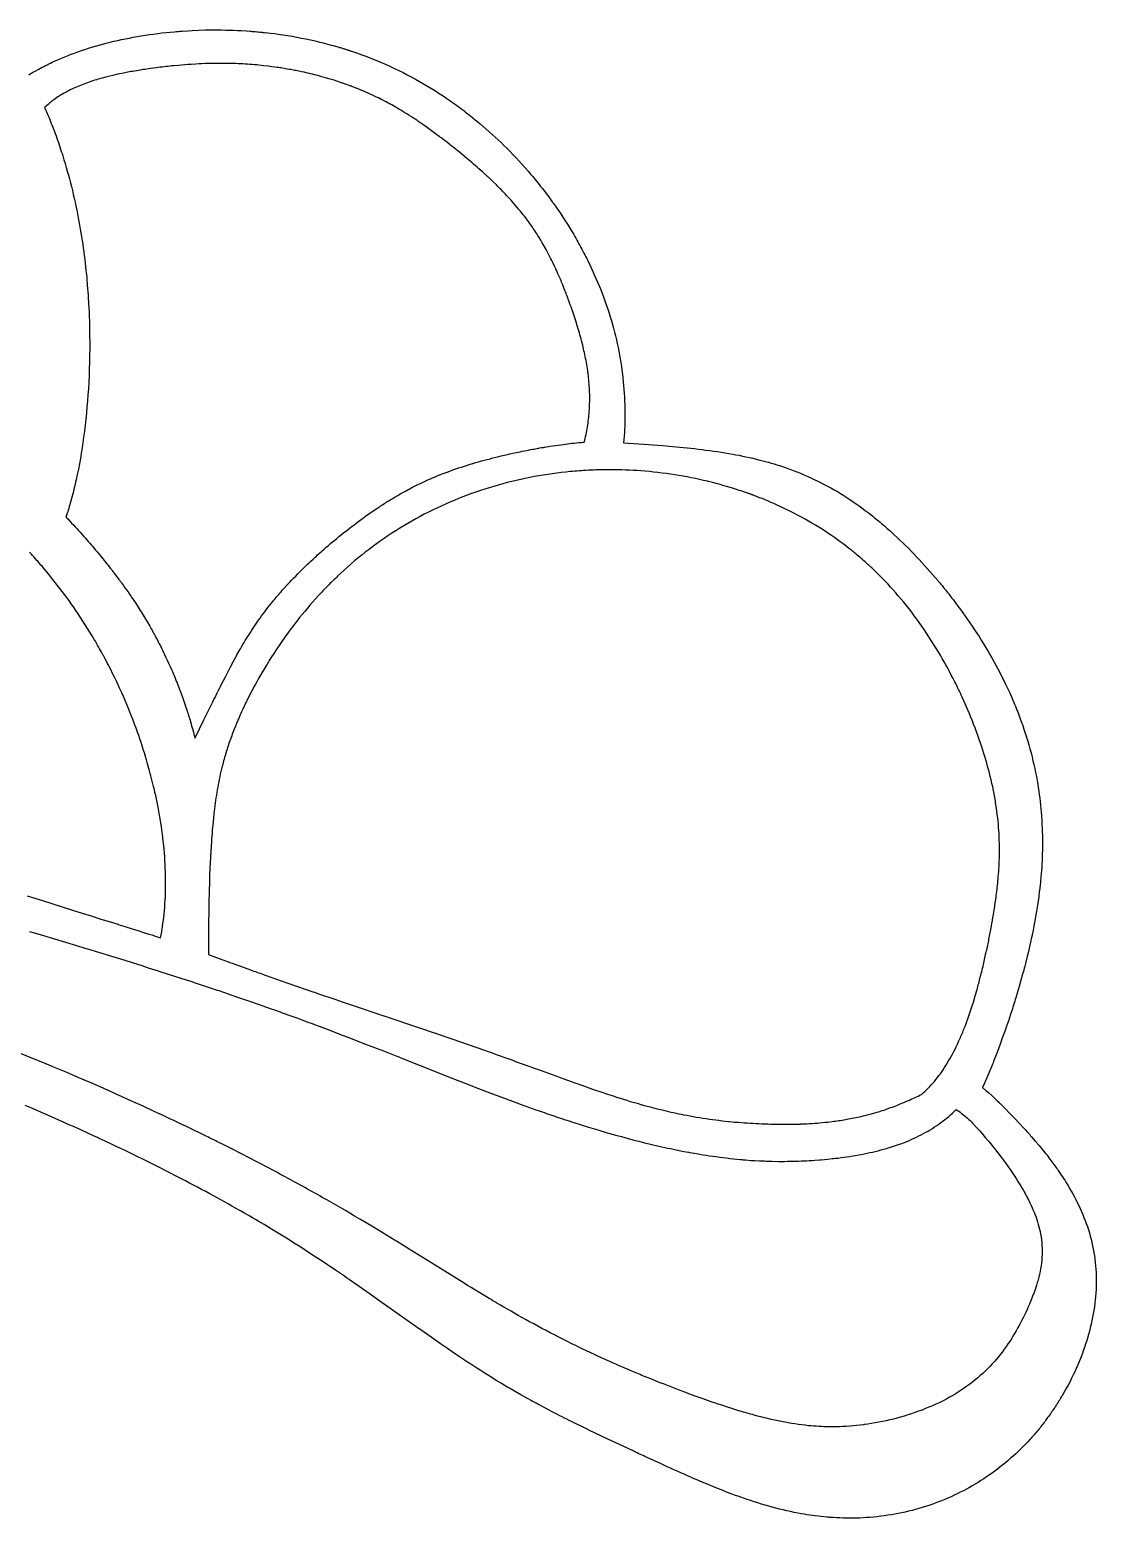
# Model space of a CAD drawing. Header units: millimetres. Extents: x -186 to 127, y -72 to 114.
# Drawn here: x 22.6 to 127.5, y -52.9 to 93.5 of the extents above; entities that cross this region are included whole.
import ezdxf

# ---------------------------------------------------------------- set-up
doc = ezdxf.new("R2010")
doc.units = ezdxf.units.MM
doc.layers.get('0').update_dxf_attribs({"color": 70})

msp = doc.modelspace()

# ---------------------------------------------------------------- linework, layer by layer
for points in [[(22.51, 89.04, -0.004797), (23.07, 89.37), (23.5, 89.6, -0.013592), (24.8, 90.26, -0.024046), (27.34, 91.29, -0.022277), (30.13, 92.14, -0.02059), (33.17, 92.79, -0.018986), (36.42, 93.23), (36.85, 93.27, -0.003761), (37.6, 93.33), (38.17, 93.37), (38.59, 93.39), (39.22, 93.42), (39.86, 93.44), (40.3, 93.44, -0.016891), (43.42, 93.38), (43.87, 93.35), (44.27, 93.32, -0.009207), (44.62, 93.29, -0.006303), (45.23, 93.24, -0.003275), (45.68, 93.19), (46.02, 93.16), (46.28, 93.13), (46.66, 93.08), (47.04, 93.03, -0.021868), (50.66, 92.36, -0.012134), (52.45, 91.9, -0.007594), (52.9, 91.78, -0.008128), (53.23, 91.68, -0.007842), (53.48, 91.6, -0.007244), (53.66, 91.54, -0.009511), (53.94, 91.45, -0.010121), (54.22, 91.36, -0.009386), (54.44, 91.29, -0.022778), (57.65, 90.03, -0.024415), (60.92, 88.38, -0.023531), (64, 86.44, -0.010729), (65.46, 85.37), (65.81, 85.09, -0.01514), (65.95, 84.99), (66.41, 84.61), (66.86, 84.24), (67.2, 83.95, -0.018128), (69.5, 81.82, -0.021016), (71.88, 79.23, -0.010914), (72.97, 77.89, -0.011048), (74.01, 76.5, -0.018191), (74.07, 76.42, -0.017949), (74.13, 76.33, -0.018913), (75.88, 73.68, -0.009044), (76.7, 72.24, -0.008934), (77.46, 70.77, -0.021275), (78.77, 67.83, -0.021452), (79.79, 64.85, -0.023361), (80.52, 61.85, -0.023404), (80.96, 58.85, -0.023899), (81.12, 55.84), (81.12, 55.47, -0.020877), (80.99, 52.83), (82.97, 52.7), (84.37, 52.6), (84.84, 52.57), (85.46, 52.52, -0.00776), (88.31, 52.23, -0.013701), (91.35, 51.8, -0.016664), (94.02, 51.25), (94.4, 51.15, -0.01863), (96.6, 50.51, -0.007824), (97.32, 50.26, -0.027236), (100.07, 49.09, -0.027075), (102.63, 47.66, -0.023548), (105.04, 45.98, -0.011331), (106.2, 45.04, -0.008568), (107.32, 44.06, -0.016915), (109.52, 41.93, -0.015497), (111.62, 39.61, -0.020308), (111.71, 39.51, -0.020177), (111.79, 39.41, -0.016376), (111.85, 39.34, -0.00851), (112.07, 39.07, -0.004988), (112.52, 38.53, -0.006639), (113.38, 37.43), (113.62, 37.12, -0.016552), (115.49, 34.47, -0.017723), (117.2, 31.69, -0.018503), (118.69, 28.8, -0.00531), (118.95, 28.25), (119.19, 27.69), (119.35, 27.32, -0.010875), (119.95, 25.81, -0.02269), (120.94, 22.75, -0.023354), (121.64, 19.63, -0.02052), (122.01, 16.88), (122.05, 16.49, -0.003906), (122.11, 15.6), (122.12, 15.31), (122.14, 14.92, -0.010481), (122.17, 13.34), (122.16, 13.02), (122.16, 12.7, -0.006095), (122.14, 12.06, -0.008962), (122.07, 10.78), (122.04, 10.42), (122.02, 10.22), (121.97, 9.66), (121.91, 9.09, -0.005599), (121.86, 8.72), (121.8, 8.21), (121.71, 7.55), (121.65, 7.17, -0.014687), (121.1, 4.2), (120.93, 3.44), (120.76, 2.69), (120.64, 2.19), (120.6, 2.06), (120.42, 1.35, -0.003453), (120.25, 0.7), (120.22, 0.6), (120.02, -0.13), (119.88, -0.63), (119.68, -1.28), (119.66, -1.36, -0.00397), (119.21, -2.8), (119.06, -3.28, -0.003683), (118.85, -3.92), (118.68, -4.42), (118.5, -4.93), (118.38, -5.26), (118.22, -5.71), (118.01, -6.3), (117.75, -7), (117.71, -7.1), (117.4, -7.89), (117.36, -8, -0.010814), (117.26, -8.24), (117.15, -8.51), (116.93, -9.05), (116.71, -9.59), (116.55, -9.95), (116.51, -10.04), (116.29, -10.55), (116.61, -10.83), (116.85, -11.05), (117.21, -11.37), (117.56, -11.7), (117.73, -11.86, -0.011548), (117.88, -12.01, -0.008305), (118.14, -12.26), (118.53, -12.65), (118.91, -13.03), (119.1, -13.22), (119.41, -13.55), (119.88, -14.04), (120.35, -14.55, -0.006723), (121.1, -15.39), (121.46, -15.81, -0.008289), (121.65, -16.03, -0.009917), (121.74, -16.14), (121.83, -16.24), (122.2, -16.7), (122.48, -17.05, -0.008669), (123.3, -18.12), (123.48, -18.37, -0.008444), (123.79, -18.82, -0.016206), (124.68, -20.19, -0.028834), (125.87, -22.43, -0.035572), (126.78, -24.84, -0.040026), (127.32, -27.41, -0.040226), (127.45, -30.08, -0.036691), (127.16, -32.8, -0.032778), (126.49, -35.52, -0.016475), (126.03, -36.86), (125.9, -37.19), (125.8, -37.44, -0.004588), (125.65, -37.81, -0.007716), (125.57, -37.99, -0.009724), (125.49, -38.17, -0.025865), (124.2, -40.68, -0.004253), (124.02, -40.98, -0.011812), (123.37, -42.02, -0.011445), (122.68, -43.01), (122.48, -43.29, -0.013091), (121.74, -44.23, -0.012832), (120.95, -45.13, -0.028093), (119.04, -47.01, -0.028766), (116.95, -48.65, -0.029185), (114.69, -50.04, -0.028722), (112.26, -51.18, -0.028758), (109.68, -52.04, -0.02806), (106.97, -52.61, -0.028179), (104.18, -52.88, -0.007152), (103.82, -52.89, -0.025221), (101.33, -52.82, -0.006831), (100.97, -52.79), (100.66, -52.76, -0.019898), (98.47, -52.46, -0.022115), (95.61, -51.81, -0.017532), (92.78, -50.93, -0.007163), (91.38, -50.43, -0.006781), (91.03, -50.29, -0.008838), (90.77, -50.19), (90, -49.88), (89.31, -49.6, -0.00502), (87.27, -48.73, -0.004557), (84.61, -47.53), (83.3, -46.93, -0.00148), (82.65, -46.63, -0.001833), (82, -46.32), (81.36, -46.02), (79.45, -45.12), (78.2, -44.53), (77.57, -44.23, -0.012404), (77.49, -44.19), (76.95, -43.92), (76.33, -43.62, -0.002891), (74.48, -42.7), (74.17, -42.54), (73.9, -42.4), (73.44, -42.15), (72.74, -41.78, -0.001859), (72.04, -41.41), (71.89, -41.32), (71.31, -41.01), (70.89, -40.76), (70.25, -40.4, -0.005703), (69.61, -40.03), (69, -39.66), (68.54, -39.39), (67.86, -38.97), (67.19, -38.54, -0.006635), (64.75, -36.95), (64.13, -36.53), (63.67, -36.22), (62.98, -35.74), (62.29, -35.26), (61.05, -34.39, -0.001744), (59.8, -33.51), (57.27, -31.71), (55.98, -30.79), (54.68, -29.89, 0.003272), (54.01, -29.43, 0.00718), (53.76, -29.26), (53.55, -29.11), (53.35, -28.97), (52.68, -28.52), (52.35, -28.29), (52.18, -28.18), (52.01, -28.07), (51.84, -27.95), (51.19, -27.52), (50.22, -26.89), (49.25, -26.26), (48.53, -25.81), (48, -25.47), (47.19, -24.97), (46.38, -24.48), (45.64, -24.03, 0.005309), (43.39, -22.72), (43.2, -22.61, 0.005465), (40.3, -21, 0.00479), (37.13, -19.32), (36.32, -18.9), (35.12, -18.29), (33.91, -17.69), (33.11, -17.3), (31.92, -16.72), (31.62, -16.58), (31.17, -16.37), (30.72, -16.15), (29.95, -15.79, 0.00451), (29.37, -15.52, 0.005882), (29.16, -15.42), (28.4, -15.07), (27.64, -14.72, 0.00314), (24.76, -13.44), (23.46, -12.87), (22.81, -12.59), (22.16, -12.32, 0.00263)], [(22.35, 8.3), (23.85, 7.83), (26.8, 6.9), (28.2, 6.46), (28.55, 6.35), (29.6, 6.02), (30.87, 5.63, -0.001561), (32.14, 5.23), (33.23, 4.89), (33.78, 4.71), (34.33, 4.54), (34.62, 4.45), (35.05, 4.31), (35.27, 4.24), (35.48, 4.17), (35.54, 4.46), (35.58, 4.75, 0.00498), (35.67, 5.33, 0.010933), (35.81, 6.51), (35.85, 6.84, 0.022677), (35.97, 9.62, 0.02022), (35.85, 12.51, 0.01801), (35.49, 15.49, 0.007334), (35.23, 17.01), (35.13, 17.51), (34.99, 18.17, 0.004539), (34.9, 18.55, 0.010408), (34.39, 20.6), (34.2, 21.28), (34.09, 21.67, 0.013832), (33.2, 24.4), (33.06, 24.79, 0.015673), (31.82, 27.89, 0.015022), (30.38, 30.93, 0.009517), (30.27, 31.14, 0.009364), (30.16, 31.35, 0.007553), (30.08, 31.49, 0.008688), (29.98, 31.68, 0.010032), (29.85, 31.93, 0.007575), (29.77, 32.07, 0.008149), (29.68, 32.23, 0.008804), (29.58, 32.41, 0.008218), (28.74, 33.87, 0.016742), (26.9, 36.72, 0.015599), (25.12, 39.12), (24.86, 39.45, 0.005107), (24.45, 39.95), (24.03, 40.45, 0.007832), (23.18, 41.44, 0.006396), (22.59, 42.08, 0.014023)], [(22.58, 4.79), (23.4, 4.55), (23.95, 4.39), (26.14, 3.73), (27.22, 3.41, -0.002187), (28.3, 3.08), (30.46, 2.42, -0.002527), (34.68, 1.1), (35.05, 0.99), (35.41, 0.87), (36.13, 0.64), (37.57, 0.18), (38.53, -0.14), (38.79, -0.22), (40.46, -0.78), (41.02, -0.96, -0.002522), (41.76, -1.21), (42.75, -1.55), (44.01, -1.99), (45.27, -2.43), (45.44, -2.49), (46.34, -2.8), (46.58, -2.89), (47.22, -3.12), (47.43, -3.19), (48.29, -3.5), (48.86, -3.71), (49.18, -3.83), (50.05, -4.15), (50.28, -4.23), (50.87, -4.45), (51.06, -4.53), (51.85, -4.82), (53.42, -5.42), (53.87, -5.59), (55.62, -6.27), (57.38, -6.95), (58.69, -7.47), (58.88, -7.54), (59.1, -7.63), (60.82, -8.31), (64.21, -9.65, 0.002121), (67.58, -10.96), (68.83, -11.43), (70.08, -11.9), (70.92, -12.21), (71.64, -12.47), (72.37, -12.73), (72.58, -12.8, 0.003041), (74.24, -13.38, 0.002912), (76.09, -13.99), (76.71, -14.19), (77.53, -14.44), (78.46, -14.72), (79.39, -15), (79.52, -15.03), (79.65, -15.07, 0.00408), (80.36, -15.27), (80.77, -15.38, 0.007833), (83.51, -16.09), (83.91, -16.18, 0.006688), (86.16, -16.68), (86.92, -16.83), (87.38, -16.91, 0.01524), (87.54, -16.94), (88.16, -17.05, 0.007134), (89.41, -17.25), (89.77, -17.3, 0.012338), (92.46, -17.62, 0.008441), (92.86, -17.66), (92.99, -17.67), (93.53, -17.71), (93.88, -17.73), (94.36, -17.75, 0.007119), (94.99, -17.78), (95.3, -17.79), (95.6, -17.8), (96.21, -17.81, 0.007057), (97.42, -17.8, 0.010416), (99.48, -17.72), (99.78, -17.7), (100.26, -17.66), (100.43, -17.65), (101.08, -17.59), (101.51, -17.54, 0.00562), (102.09, -17.48, 0.016023), (104.36, -17.12, 0.021003), (106.55, -16.62, 0.010594), (107.14, -16.45, 0.009669), (107.34, -16.39, 0.007327), (108.13, -16.12), (108.35, -16.04), (108.6, -15.94, 0.030092), (110.49, -15.07, 0.03478), (112.18, -14, 0.037199), (113.67, -12.72, -0.041381), (114.68, -13.45, -0.017518), (115.18, -13.93), (115.3, -14.06), (115.39, -14.15), (115.66, -14.44), (115.97, -14.79), (116.2, -15.05), (116.55, -15.46), (116.89, -15.86), (117.08, -16.1, -0.010099), (118.39, -17.78, -0.021442), (119.94, -20.07, -0.016441), (120.63, -21.28, -0.011101), (120.94, -21.89), (121.09, -22.21), (121.23, -22.53), (121.35, -22.82), (121.45, -23.08, -0.044341), (121.98, -24.95, -0.062362), (122.12, -27.26, -0.050321), (121.74, -29.45, -0.008936), (121.58, -30, -0.014444), (121.31, -30.8), (121.27, -30.9, -0.01185), (121, -31.59, -0.024192), (120.01, -33.7, -0.028729), (118.78, -35.76, -0.036672), (117.23, -37.73, -0.042061), (115.3, -39.51, -0.039303), (112.98, -41.04, -0.034309), (110.33, -42.26, -0.029671), (107.51, -43.15, -0.028644), (104.65, -43.7, -0.025474), (104.57, -43.71, -0.027981), (101.87, -43.91, -0.009761), (101.19, -43.91, -0.020649), (99.17, -43.8, -0.024981), (96.52, -43.4, -0.01791), (93.83, -42.76, -0.007815), (92.42, -42.36), (91.72, -42.14), (91.02, -41.91, -0.004115), (90.27, -41.67), (90.13, -41.62), (89.61, -41.44), (88.82, -41.17), (88.04, -40.89), (87.25, -40.6), (87.1, -40.54), (86.55, -40.33), (85.72, -40.02), (84.9, -39.7, -0.003604), (84.49, -39.54), (84.13, -39.39), (83.5, -39.14), (83.39, -39.09), (82.95, -38.92, -0.004722), (82.29, -38.64), (81.64, -38.37), (81.43, -38.28), (80.65, -37.94, -0.005049), (80.07, -37.69, -0.004131), (79.19, -37.3), (78.76, -37.1), (78.54, -37), (78.32, -36.9), (78.12, -36.8), (77.34, -36.44), (77.05, -36.3, -0.004969), (75.02, -35.3, -0.009025), (71.75, -33.58), (71.35, -33.35, -0.006686), (68.53, -31.74), (68.33, -31.62), (68.14, -31.51), (67.96, -31.4), (67.79, -31.3), (67.17, -30.93), (66.7, -30.65), (66, -30.22), (65.66, -30.01), (65.31, -29.79), (63.67, -28.78), (62.04, -27.76), (60.35, -26.71), (59.92, -26.45), (58.65, -25.66), (58.54, -25.6), (57.69, -25.07), (56.4, -24.29), (55.11, -23.52), (54.99, -23.45, 0.004445), (51.37, -21.35, 0.005016), (47.46, -19.19, 0.00503), (43.42, -17.07), (42.4, -16.55), (41.63, -16.16, 0.002277), (40.47, -15.59, 0.003549), (39.89, -15.3), (39.31, -15.02), (38.8, -14.77), (38.35, -14.55, 0.003861), (35.21, -13.06), (34.71, -12.83), (33.83, -12.42), (33.17, -12.12), (32.92, -12.01, 0.001717), (31.18, -11.23), (30.21, -10.79, 0.022477), (30.12, -10.75), (28.71, -10.13), (28, -9.83, 0.023519), (27.91, -9.79, 0.003948), (27.29, -9.52), (27.06, -9.42), (26.18, -9.05), (24.87, -8.5), (24.21, -8.22, 0.023163), (24.13, -8.19), (23.56, -7.95), (22.66, -7.59), (21.32, -7.04)]]:
    msp.add_lwpolyline(points, format="xyb")
for points in [[(26.17, 45.55, -0.008941), (26.27, 45.45), (26.34, 45.37), (26.56, 45.14, -0.006618), (27.89, 43.68), (28.06, 43.49, -0.007756), (29.23, 42.12), (29.57, 41.72, -0.005976), (30.55, 40.49, -0.001693), (30.72, 40.28, -0.011108), (30.86, 40.1, -0.009423), (30.92, 40.02), (31.37, 39.42, -0.015659), (31.43, 39.35, -0.004021), (31.62, 39.08), (31.82, 38.81, -0.007189), (32.42, 37.97), (32.56, 37.76, -0.024005), (32.62, 37.68), (32.99, 37.11), (33.27, 36.69, -0.010013), (34.06, 35.41, -0.006716), (34.19, 35.2), (34.4, 34.83, -0.007186), (35.02, 33.71, -0.01215), (35.87, 32.02, -0.009807), (36.63, 30.35), (36.72, 30.15, -0.008317), (37.3, 28.69), (37.45, 28.28, -0.022834), (37.48, 28.21), (37.69, 27.63), (37.89, 27.05), (38.03, 26.64, -0.008432), (38.41, 25.42, -0.010493), (38.85, 23.8, -0.001537), (39.3, 24.71), (39.74, 25.62), (40.61, 27.39, -0.002121), (41.47, 29.1), (41.65, 29.47), (41.84, 29.83), (42.21, 30.56), (42.32, 30.76), (42.61, 31.3), (42.9, 31.84, -0.012823), (42.98, 31.99), (43.21, 32.39, -0.01197), (44.17, 34, -0.009089), (44.7, 34.81, -0.010214), (45.25, 35.61, -0.015419), (46.5, 37.24, -0.012055), (47.44, 38.34), (47.57, 38.5), (47.95, 38.9, -0.013063), (49.58, 40.57, -0.006953), (50.07, 41.05), (50.24, 41.2), (50.46, 41.41, -0.003773), (51.36, 42.22, -0.010927), (53.01, 43.62), (53.26, 43.82, -0.011065), (55.2, 45.31, -0.006639), (55.63, 45.62), (56.05, 45.92), (56.18, 46.01, -0.007976), (57.17, 46.68, -0.008947), (58.16, 47.3, -0.009443), (59.16, 47.89, -0.005551), (59.92, 48.3), (60.18, 48.44, -0.008977), (61.21, 48.95, -0.015021), (62.81, 49.65), (63.36, 49.86, -0.015418), (65.63, 50.65, -0.013292), (67.86, 51.28, -0.01447), (68.01, 51.32), (68.72, 51.5), (68.96, 51.56), (69.28, 51.63), (69.7, 51.73), (69.82, 51.75), (70.42, 51.89, -0.006892), (72.05, 52.21, -0.003464), (72.6, 52.31, -0.015809), (72.74, 52.34), (72.91, 52.37), (73.08, 52.39), (73.13, 52.4, -0.006641), (73.26, 52.42), (73.78, 52.51, -0.006754), (74.83, 52.66, -0.011313), (76.58, 52.87, -0.003348), (76.85, 52.89), (77.12, 52.91, 0.023606), (77.44, 54.41, 0.02355), (77.61, 55.92, 0.020535), (77.66, 57.45, 0.020346), (77.57, 58.99), (77.54, 59.33), (77.5, 59.67, 0.022997), (77.49, 59.76, 0.006658), (77.37, 60.54, 0.015028), (77.05, 62.1), (76.97, 62.44), (76.88, 62.79, 0.022705), (76.86, 62.88, 0.004103), (76.64, 63.67), (76.47, 64.26), (76.29, 64.85), (76.16, 65.24, 0.009892), (75.61, 66.81, 0.006095), (75.16, 67.98), (75.01, 68.37, 0.008178), (74.54, 69.47, 0.013365), (74.51, 69.54, 0.005215), (74.34, 69.92, 0.017282), (74.29, 70.03, 0.017509), (74.24, 70.14, 0.014449), (74.2, 70.21), (74.07, 70.5, 0.004396), (73.78, 71.07), (73.59, 71.45), (73.37, 71.85), (73.15, 72.25), (73, 72.51, 0.004124), (72.79, 72.86, 0.023371), (72.74, 72.95, 0.014996), (72.02, 74.05), (71.77, 74.41, 0.018542), (70.67, 75.83), (70.38, 76.18), (70.08, 76.53, 0.009093), (69.46, 77.21, 0.009537), (68.48, 78.2), (68.15, 78.53), (67.77, 78.89, 0.009594), (67.64, 79.01), (67.12, 79.48), (66.77, 79.79, 0.008409), (65.36, 81), (64.86, 81.41, 0.002232), (64.36, 81.82), (64.02, 82.08), (63.93, 82.15, 0.001752), (63.14, 82.77, 0.008626), (62.87, 82.98), (62.51, 83.24, 0.004512), (61.44, 84.02), (61.07, 84.27, 0.00606), (60.66, 84.56), (60.24, 84.83, 0.007257), (59.95, 85.02, 0.012044), (59.79, 85.12, 0.010566), (59.71, 85.18, 0.012072), (59.61, 85.23, 0.014097), (58.19, 86.07, 0.023603), (58.1, 86.12, 0.007528), (57.49, 86.45, 0.024904), (57.41, 86.49, 0.005659), (56.71, 86.84), (56.5, 86.94, 0.014147), (54.82, 87.67, 0.009183), (54.55, 87.78), (54.27, 87.89, 0.023235), (54.19, 87.92, 0.024646), (54.1, 87.95, 0.008176), (53.37, 88.21, 0.022976), (53.27, 88.24), (53.05, 88.32), (52.79, 88.4), (52.54, 88.49), (52.02, 88.64), (51.68, 88.74), (51.22, 88.87, 0.013151), (49.58, 89.28), (49.34, 89.33), (48.8, 89.44, 0.007456), (48.27, 89.54), (48.11, 89.57), (47.93, 89.6), (47.46, 89.68, 0.007774), (46.94, 89.76), (46.42, 89.83), (46.07, 89.88), (45.6, 89.93, 0.012275), (43.78, 90.09, 0.013019), (41.99, 90.15, 0.004332), (41.33, 90.16), (40.67, 90.15), (40.23, 90.14), (40.05, 90.13), (39.87, 90.13), (39.5, 90.11), (39.26, 90.1), (38.93, 90.08), (38.49, 90.06, 0.007137), (37.2, 89.96), (36.76, 89.92, 0.006912), (35.25, 89.75), (35.04, 89.72), (34.76, 89.69), (34.48, 89.65), (33.92, 89.57), (33.76, 89.54), (33.34, 89.47), (32.72, 89.37, 0.004839), (32.09, 89.25), (31.68, 89.17), (31.23, 89.08), (30.79, 88.97), (30.49, 88.9), (30.1, 88.8), (29.72, 88.7), (29.35, 88.6, 0.010718), (28.62, 88.37, 0.0218), (27.26, 87.85, 0.027225), (26.05, 87.26, 0.030788), (24.98, 86.58, 0.01828), (24.57, 86.26), (24.52, 86.22, 0.017842), (24.07, 85.82, -0.007328), (24.57, 84.65, -0.016711), (24.61, 84.54, -0.010829), (25.27, 82.81, -0.010591), (25.85, 81.06, -0.029316), (27.38, 74.97, -0.024139), (28.21, 69.03), (28.27, 68.32, -0.004749), (28.36, 67.09), (28.39, 66.62, -0.024533), (28.4, 66.52), (28.44, 65.74), (28.46, 65.15, -0.004096), (28.49, 64.26), (28.49, 64.04), (28.5, 63.38, -0.017858), (28.37, 58.15, -0.018298), (27.91, 53.41, -0.021082), (27.17, 49.21, -0.012804), (26.72, 47.36), (26.59, 46.91, -0.005666), (26.39, 46.23), (26.34, 46.06), (26.3, 45.93)], [(110.28, -11.22, 0.023231), (110.89, -10.65, 0.032672), (110.93, -10.61, 0.018562), (111.54, -9.95, 0.034028), (112.67, -8.39, 0.027468), (113.69, -6.55), (113.81, -6.29), (113.93, -6.03, 0.009993), (114.16, -5.51, 0.008248), (114.59, -4.45, 0.017273), (115.38, -2.14), (115.56, -1.53), (115.74, -0.92, 0.004572), (116.06, 0.31, 0.005695), (116.41, 1.72), (116.52, 2.19), (116.65, 2.82), (116.69, 2.97), (116.72, 3.13), (116.79, 3.44, 0.003241), (116.91, 4.06, 0.0044), (117.15, 5.31, 0.009103), (117.53, 7.6), (117.55, 7.76, 0.00989), (117.75, 9.33), (117.77, 9.56), (117.83, 10.16, 0.016238), (117.94, 12.26), (117.94, 12.56, 0.022841), (117.86, 15.03, 0.02149), (117.55, 17.55, 0.023863), (117.55, 17.59, 0.024057), (117.54, 17.63, 0.0212), (116.95, 20.39, 0.016749), (116.21, 22.94), (116.09, 23.3, 0.0183), (114.95, 26.31, 0.006538), (114.81, 26.64), (114.67, 26.96), (114.58, 27.18), (114.45, 27.47), (114.28, 27.85, 0.007892), (113.55, 29.35, 0.015663), (112.13, 31.97), (111.91, 32.34, 0.020264), (110.06, 35.17, 0.022566), (108, 37.8, 0.02257), (105.92, 40.03), (105.77, 40.18, 0.008803), (105.01, 40.89), (104.75, 41.13, 0.012353), (103.69, 42.03, 0.004105), (103.38, 42.28, 0.020301), (101.16, 43.91), (100.84, 44.13, 0.023335), (98.14, 45.71, 0.021704), (95.4, 47.02, 0.013027), (95.31, 47.06, 0.006156), (94.36, 47.45, 0.017409), (94.23, 47.5, 0.012799), (94.15, 47.53, 0.013288), (94.08, 47.56, 0.001169), (93.66, 47.72, 0.016356), (93.55, 47.76, 0.017005), (93.43, 47.8, 0.017682), (93.3, 47.85, 0.018392), (93.17, 47.89, 0.013277), (93.1, 47.92, 0.00487), (92.35, 48.17, 0.019573), (89.35, 49.03, 0.017505), (89.25, 49.06, 0.020427), (86.03, 49.7, 0.020772), (82.69, 50.08, 0.019041), (79.69, 50.2), (79.26, 50.2, 0.009623), (77.61, 50.15, 0.018224), (77.5, 50.14, 0.00969), (75.75, 50.01, 0.022742), (72.21, 49.52, 0.022943), (68.67, 48.69, 0.024381), (65.18, 47.53, 0.02374), (61.8, 46.03, 0.025321), (58.59, 44.2, 0.025306), (55.6, 42.09, 0.023163), (52.87, 39.72, 0.009633), (52.02, 38.89), (51.9, 38.77, 0.007188), (50.97, 37.79), (50.71, 37.51), (50.42, 37.18, 0.019311), (48.41, 34.71, 0.012913), (48.28, 34.54, 0.017537), (46.56, 32.07), (46.45, 31.9), (46.16, 31.44, 0.003745), (45.87, 30.97), (45.68, 30.66), (45.43, 30.24), (45.11, 29.67), (44.93, 29.35, 0.011764), (43.98, 27.55, 0.006499), (43.69, 26.94, 0.016309), (42.71, 24.69, 0.011721), (42.23, 23.39), (42.08, 22.95), (42.05, 22.84, 0.00697), (41.96, 22.57), (41.81, 22.07, 0.011425), (41.76, 21.9, 0.00795), (41.58, 21.23), (41.53, 21.04), (41.4, 20.52, 0.016298), (41, 18.47, 0.013504), (40.71, 16.35), (40.66, 15.95), (40.63, 15.56), (40.55, 14.76, 0.022598), (40.54, 14.66, 0.022697), (40.54, 14.55, 0.015926), (40.53, 14.49, 0.015903), (40.53, 14.43), (40.5, 14.15, 0.018332), (40.5, 14.05, 0.01753), (40.49, 13.95, 0.013731), (40.48, 13.88, 0.015188), (40.48, 13.79, 0.016443), (40.47, 13.66), (40.44, 13.18), (40.38, 12.2), (40.37, 11.92), (40.36, 11.71), (40.35, 11.51), (40.33, 11.1), (40.29, 10.27), (40.27, 9.72), (40.24, 8.68), (40.21, 7.64), (40.2, 6.68), (40.18, 5.72), (40.18, 4.87), (40.18, 4.01), (40.18, 3.83), (40.18, 3.64), (40.18, 3.27), (40.19, 2.52), (40.88, 2.27), (41.87, 1.91), (42.37, 1.72), (42.5, 1.68), (42.87, 1.54), (44.06, 1.11), (44.65, 0.9, 0.003326), (45.25, 0.69), (45.59, 0.56, 0.010734), (45.74, 0.51), (46.86, 0.11), (47.99, -0.28, 0.00342), (48.74, -0.55), (49.88, -0.94), (50.44, -1.13), (50.59, -1.18), (51.01, -1.33), (52.61, -1.87), (53.42, -2.15, 0.0027), (53.82, -2.28), (54.02, -2.35), (54.22, -2.42), (57.52, -3.53), (60.84, -4.65), (62.47, -5.2, -0.017122), (62.58, -5.24), (64.11, -5.76), (65.71, -6.32), (67.3, -6.88, -0.001211), (70.38, -7.98), (73.34, -9.05, 0.002045), (74.77, -9.57), (75.48, -9.83), (76.2, -10.09), (76.89, -10.33), (77.92, -10.7), (78.96, -11.05, 0.008035), (81.65, -11.91), (82.31, -12.1), (82.8, -12.24, 0.022758), (82.89, -12.27), (83.59, -12.45), (84.29, -12.63, 0.006825), (84.93, -12.79, 0.010795), (86.88, -13.22, 0.012712), (89.43, -13.65, 0.006705), (90.67, -13.81), (91.29, -13.88, 0.025022), (91.37, -13.88), (91.91, -13.94, 0.02529), (91.99, -13.94, 0.011441), (94.3, -14.1, 0.011937), (96.58, -14.16), (97.13, -14.16), (97.53, -14.16), (97.84, -14.15), (98.29, -14.14, 0.025651), (98.35, -14.14, 0.023956), (98.4, -14.13, 0.007792), (98.75, -14.12, 0.014784), (100.81, -13.97, 0.010612), (101.06, -13.94), (101.5, -13.89, 0.01287), (102.79, -13.7), (103.28, -13.61, 0.013503), (104.71, -13.3, 0.003644), (105.19, -13.18, 0.012996), (106.6, -12.76), (107.06, -12.59, 0.015806), (108.45, -12.06), (108.91, -11.86, 0.01358)]]:
    msp.add_lwpolyline(points, format="xyb", close=True)

doc.saveas('drawing.dxf')
